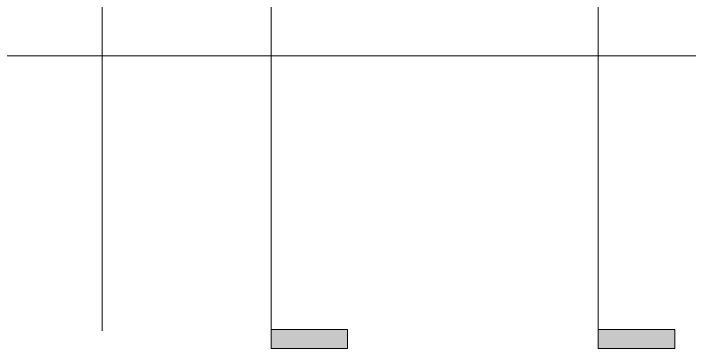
# Model space of a CAD drawing. Header units: inches. Extents: x 21826 to 32862, y -23296 to -20170.
# Drawn here: x 28225 to 29019, y -23296 to -22902 of the extents above; entities that cross this region are included whole.
import ezdxf

# ---------------------------------------------------------------- set-up
doc = ezdxf.new("R2010")
doc.units = ezdxf.units.IN
doc.header["$MEASUREMENT"] = 0
doc.linetypes.add('Grid Line 1_2_', pattern=[0.875, 0.5, -0.125, 0.125, -0.125])
for name, color, linetype, lineweight in [('Conc', 7, 'Continuous', 9), ('G-ANNO-SYMB', 111, 'Continuous', 9), ('S-GRID', 1, 'Continuous', 9)]:
    doc.layers.add(name, color=color, linetype=linetype, lineweight=lineweight)

# ---------------------------------------------------------------- blocks, each defined once
blk = doc.blocks.new('Section - 3_32_ x 3_8_-18514-Roof Low')
at = {"layer": 'G-ANNO-SYMB'}
blk.add_hatch(color=256, dxfattribs=at).paths.add_polyline_path([(0, 0.375), (0, 0), (-0.09375, 0), (-0.09375, 0.375)], flags=0)
for p, q in [((0, 0.375), (-0.09375, 0.375)), ((-0.09375, 0.375), (-0.09375, 0)), ((0, 0), (0, 0.375)), ((-0.09375, 0), (0, 0))]:
    blk.add_line(p, q, dxfattribs=at)

msp = doc.modelspace()

# ---------------------------------------------------------------- linework, layer by layer
at = {"layer": 'Conc'}
msp.add_line((32539.23, -22952.07), (28196.62, -22952.07), dxfattribs=at)
at = {"layer": 'G-ANNO-SYMB'}
for p, q in [((28911.95, -20315.1), (28911.95, -23273.87)), ((28527.24, -20809.41), (28527.24, -23273.87))]:
    msp.add_line(p, q, dxfattribs=at)
at = {"layer": 'S-GRID', "linetype": 'Grid Line 1_2_'}
msp.add_line((28328.88, -23275.75), (28328.88, -20313.23), dxfattribs=at)

# ---------------------------------------------------------------- block references
at = {"layer": 'G-ANNO-SYMB', "extrusion": (0, 0, -1), "xscale": 239.9999999999998, "yscale": 239.9999999999998, "zscale": 239.9999999999998, "rotation": 90.00000000000053}
for p in [(-28527.24, -23273.87), (-28911.95, -23273.87)]:
    msp.add_blockref('Section - 3_32_ x 3_8_-18514-Roof Low', p, dxfattribs=at)

doc.saveas('drawing.dxf')
